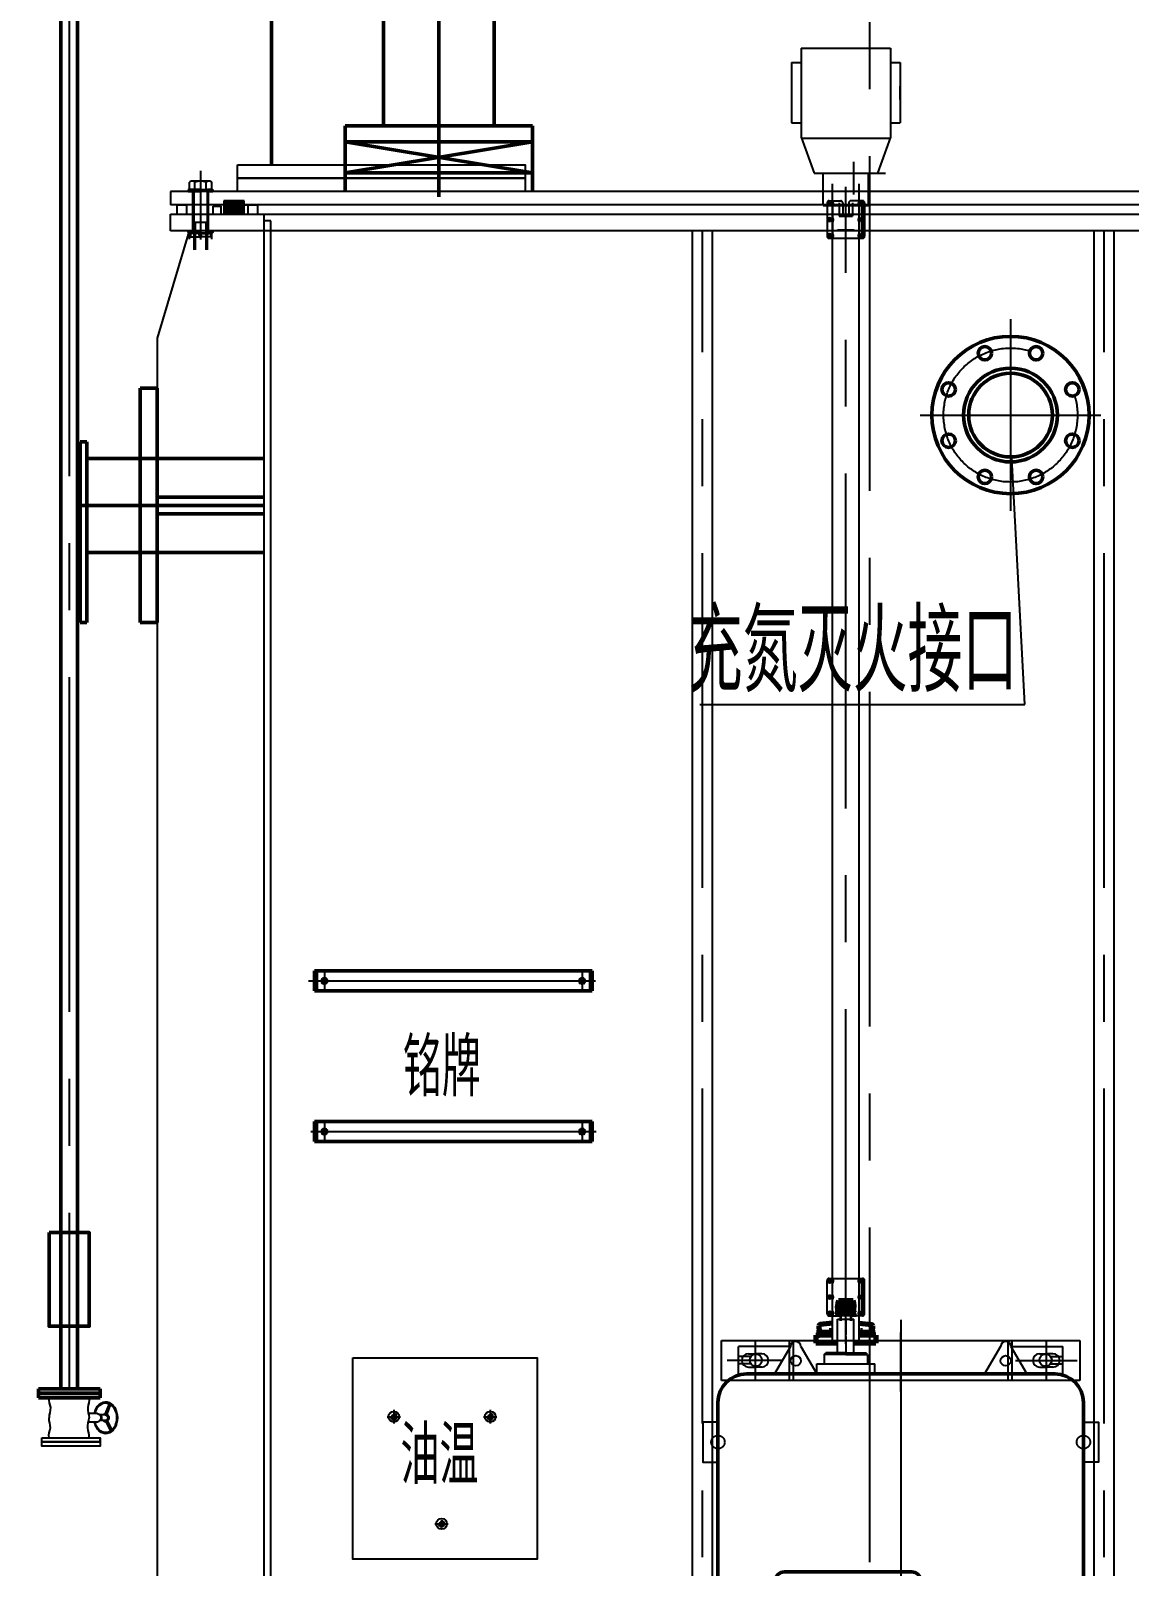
# Model space of a CAD drawing. Header units: millimetres. Extents: x -1000 to 22760, y -400 to 16400.
# Drawn here: x 12323 to 13964, y 10258 to 12551 of the extents above; entities that cross this region are included whole.
import ezdxf

# ---------------------------------------------------------------- set-up
doc = ezdxf.new("R2010")
doc.units = ezdxf.units.MM
doc.header["$LTSCALE"] = 400
for name, pattern in [('ACISOTGB', [9, 4, -1, 1, -1, 1, -1]), ('CENTER', [2, 1.25, -0.25, 0.25, -0.25]), ('CENTER2', [28.575, 19.05, -3.175, 3.175, -3.175]), ('DASHED', [0.75, 0.5, -0.25]), ('EB_DASHDOT', [39, 30, -3, 3, -3])]:
    doc.linetypes.add(name, pattern=pattern)
for name, color, linetype, lineweight in [('0粗实线层', 7, 'Continuous', 50), ('1虚线层', 5, 'DASHED', 25), ('2中心线层', 1, 'CENTER', 25), ('4细实线层', 2, 'Continuous', 25), ('5文字层', 6, 'Continuous', 25), ('6标注层', 3, 'Continuous', 25), ('CAXA0', 7, 'Continuous', 70), ('CAXA1', 1, 'EB_DASHDOT', 25), ('CAXA5', 4, 'Continuous', 25), ('细实线', 3, 'Continuous', 20)]:
    doc.layers.add(name, color=color, linetype=linetype, lineweight=lineweight)
for name, color, linetype in [('1轮廓实线层', 7, 'Continuous'), ('2细线层', 4, 'Continuous'), ('3中心线层', 1, 'CENTER'), ('4虚线层', 6, 'DASHED'), ('5剖面线层', 2, 'Continuous'), ('MAIN', 3, 'Continuous'), ('中心线', 1, 'CENTER2')]:
    doc.layers.add(name, color=color, linetype=linetype)
doc.styles.add('PC_TEXTSTYLE', font='txt.shx', dxfattribs={"width": 0.67, "bigfont": 'hztxt.shx'})
doc.styles.add('TH_GBDIM', font='txt.shx', dxfattribs={"width": 0.67, "bigfont": 'hztxt.shx'})
doc.dimstyles.new('TH_GBDIM', dxfattribs={"dimscale": 40, "dimtxt": 3.5, "dimasz": 2.5, "dimexe": 2, "dimexo": 0, "dimgap": 1.5, "dimtad": 0, "dimtoh": 1, "dimdec": 1, "dimdsep": 46, "dimtxsty": 'TH_GBDIM', "dimcen": 2.5, "dimclrd": 3, "dimclre": 3, "dimclrt": 6, "dimadec": 0, "dimazin": 2, "dimtfac": 0.714286, "dimtdec": 1, "dimtmove": 0, "dimatfit": 3, "dimfxl": 0, "dimtzin": 0, "dimlwd": -1, "dimlwe": -1, "dimarcsym": 0})
pattern_1 = [(45, (12226.5207, 12323.008), (-2.245064, 2.245064), [])]
pattern_2 = [(315, (12226.5207, 12240.092), (-2.245064, -2.245064), [])]

# ---------------------------------------------------------------- blocks, each defined once
blk = doc.blocks.new('A$C44B90BF6')
for p, q in [((-267.5, 744), (-267.5, 804)), ((-267.5, 804), (267.5, 804)), ((267.5, 804), (267.5, 744)), ((-227.5, 784), (-217.5, 784)), ((-207.5, 784), (-217.5, 784)), ((207.5, 784), (217.5, 784)), ((227.5, 784), (217.5, 784)), ((-227.5, 764), (-217.5, 764)), ((-207.5, 764), (-217.5, 764)), ((207.5, 764), (217.5, 764)), ((227.5, 764), (217.5, 764)), ((267.5, 744), (-267.5, 744)), ((-267.5, 0), (-267.5, 60)), ((-267.5, 60), (267.5, 60)), ((267.5, 60), (267.5, 0)), ((-227.5, 40), (-217.5, 40)), ((-207.5, 40), (-217.5, 40)), ((207.5, 40), (217.5, 40)), ((227.5, 40), (217.5, 40)), ((267.5, 0), (-267.5, 0)), ((-227.5, 20), (-217.5, 20)), ((-207.5, 20), (-217.5, 20)), ((207.5, 20), (217.5, 20)), ((227.5, 20), (217.5, 20))]:
    blk.add_line(p, q)
for centre, start, end in [((-227.5, 774), 90, 270), ((-207.5, 774), 270, 90), ((207.5, 774), 90, 270), ((227.5, 774), 270, 90), ((-227.5, 30), 90, 270), ((-207.5, 30), 270, 90), ((207.5, 30), 90, 270), ((227.5, 30), 270, 90)]:
    blk.add_arc(centre, 10, start, end)
at = {"layer": '1虚线层'}
for p, q in [((-166, 744), (-166, 804)), ((-160, 744), (-160, 804)), ((160, 804), (160, 744)), ((166, 804), (166, 744)), ((-166, 0), (-166, 60)), ((-160, 0), (-160, 60)), ((160, 60), (160, 0)), ((166, 60), (166, 0))]:
    blk.add_line(p, q, dxfattribs=at)
at = {"layer": '2中心线层'}
for p, q in [((-217.5, 804), (-217.5, 744.8)), ((0, 727.7), (0, 815.8)), ((217.5, 804), (217.5, 744)), ((-175.5, 774), (-259.5, 774)), ((171.5, 774), (263.5, 774)), ((0, -16.3), (0, 71.8)), ((-217.5, 60), (-217.5, 0.8)), ((217.5, 60), (217.5, 0)), ((-175.5, 30), (-259.5, 30)), ((171.5, 30), (263.5, 30))]:
    blk.add_line(p, q, dxfattribs=at)
blk = doc.blocks.new('A$C6B2B07EF')
at = {"color": 0}
for p, q in [((8.9, 255), (8.9, 225)), ((423.9, 255), (8.9, 255)), ((423.9, 225), (423.9, 255)), ((8.9, 225), (423.9, 225)), ((8.9, 30), (8.9, 0)), ((423.9, 30), (8.9, 30)), ((423.9, 0), (423.9, 30)), ((8.9, 0), (423.9, 0))]:
    blk.add_line(p, q, dxfattribs=at)
for centre in [(23.9, 240), (408.9, 240), (23.9, 15), (408.9, 15)]:
    blk.add_circle(centre, 3.5, dxfattribs=at)
at = {"layer": '1虚线层'}
for p, q in [((12.9, 255), (12.9, 225)), ((419.9, 255), (419.9, 225)), ((12.9, 30), (12.9, 0)), ((419.9, 30), (419.9, 0))]:
    blk.add_line(p, q, dxfattribs=at)
at = {"layer": '3中心线层'}
for p, q in [((23.9, 255), (23.9, 225)), ((408.9, 255), (408.9, 225)), ((0, 240), (428.8, 240)), ((23.9, 30), (23.9, 0)), ((408.9, 30), (408.9, 0)), ((3.8, 15), (430, 15))]:
    blk.add_line(p, q, dxfattribs=at)
at = {"layer": '4虚线层', "style": 'PC_TEXTSTYLE', "width": 0.667}
blk.add_text('铭牌', height=87, rotation=0, dxfattribs=at).set_placement((141.3, 67.6))
blk = doc.blocks.new('A$C1AA86A83')
at = {"layer": '0粗实线层'}
blk.add_blockref('A$C6B2B07EF', (0, 0), dxfattribs=at)
blk = doc.blocks.new('A$C2EA9775C')
for p, q in [((-185, 70), (-185, 175)), ((-185, 175), (-160, 175)), ((-160, 70), (-160, 175)), ((-275, -70), (-275, 95)), ((-265, 95), (-275, 95)), ((-265, -70), (-265, 95)), ((-265, -175), (-265, 95)), ((0, 70), (-265, 70)), ((-160, 12.5), (0, 12.5)), ((-160, -12.5), (0, -12.5)), ((-275, -70), (-275, -175)), ((0, -70), (-265, -70)), ((-185, -175), (-185, -70)), ((-160, -70), (-160, -175)), ((-275, -175), (-265, -175)), ((-160, -175), (-185, -175))]:
    blk.add_line(p, q)
at = {"color": 6, "linetype": 'ACISOTGB'}
for p, q in [((-185, -70), (-185, 70)), ((-160, -70), (-160, 70))]:
    blk.add_line(p, q, dxfattribs=at)
at = {"color": 1, "linetype": 'CENTER'}
blk.add_line((0, 0), (-275, 0), dxfattribs=at)
at = {"color": 1}
blk.add_line((-160, 0), (0, 0), dxfattribs=at)
blk = doc.blocks.new('A$C03943FD4')
at = {"layer": '0粗实线层'}
for centre, radius in [((330, -134), 117.5), ((291.7, -41.6), 10), ((368.3, -41.6), 10), ((330, -134), 70), ((237.6, -95.7), 10), ((330, -134), 62.5), ((422.4, -95.7), 10), ((237.6, -172.3), 10), ((422.4, -172.3), 10), ((291.7, -226.4), 10), ((368.3, -226.4), 10)]:
    blk.add_circle(centre, radius, dxfattribs=at)
at = {"layer": '2中心线层'}
for p, q in [((330, 9.1), (330, -277.1)), ((195.2, -134), (464.8, -134))]:
    blk.add_line(p, q, dxfattribs=at)
blk.add_circle((330, -134), 100, dxfattribs=at)
blk = doc.blocks.new('A$C0A6D7FC6')
for p, q in [((-230.1, 0), (230.1, 0)), ((-273, -661.1), (-273, -42.9)), ((273, -661.1), (273, -42.9)), ((-24.4, -356.3), (-24.4, -380.6)), ((-24, -356.3), (-24, -381.8)), ((-23.5, -356.3), (-23.5, -380.6)), ((-24, -381.8), (-24.4, -380.6)), ((-24, -381.8), (-23.5, -380.6)), ((-117.1, -495.7), (-117.1, -454.5)), ((-116.4, -496.1), (-116.4, -454.5)), ((-115.7, -495.7), (-115.7, -454.5)), ((-171.8, -495.7), (-61, -495.7)), ((-171.8, -496.1), (-61, -496.1)), ((-26.3, -508.7), (15.6, -508.7)), ((-26.3, -508.7), (-26.3, -542.5)), ((15.6, -508.7), (15.6, -542.5)), ((15.6, -542.5), (-26.3, -542.5)), ((-230.1, -704), (230.1, -704))]:
    blk.add_line(p, q)
blk.add_lwpolyline([(-187.3, -309.4, -0.414214), (-173.8, -295.9), (16.4, -295.9, -0.414214), (30, -309.4), (30, -551, -0.414214), (16.4, -564.6), (-173.8, -564.6, -0.414214), (-187.3, -551)], format="xyb", close=True)
for radius in [36.2, 2.38]:
    blk.add_circle((-24, -354), radius)
for centre, start, end in [((-230.1, -42.9), 90, 180), ((230.1, -42.9), 0, 90), ((-230.1, -661.1), 180, 270), ((230.1, -661.1), 270, 0)]:
    blk.add_arc(centre, 42.9, start, end)
at = {"layer": '1虚线层'}
for centre in [(-273, -102), (273, -102), (-273, -602), (273, -602)]:
    blk.add_circle(centre, 10, dxfattribs=at)
at = {"layer": '2细线层'}
for p, q in [((-94.2, 31.3), (-94.2, 81.4)), ((-94.2, 81.4), (-69.8, 81.4)), ((-69.8, 31.3), (-69.8, 81.4)), ((-242.3, -1.8), (-242.3, 40.7)), ((-164.7, 40.7), (-242.3, 40.7)), ((-223.8, 25.6), (-242.3, 25.6)), ((-164.7, 40.7), (-188.6, 0)), ((-149.3, 40.7), (-125.3, 0)), ((-114.5, 29), (-112.1, 31.3)), ((-114.5, 29), (-114.5, 15.1)), ((-82, 29), (-114.5, 29)), ((-82, 31.3), (-112.1, 31.3)), ((-82, 31.3), (-51.9, 31.3)), ((-82, 29), (-49.5, 29)), ((-49.5, 29), (-51.9, 31.3)), ((-49.5, 29), (-49.5, 15.1)), ((149.3, 40.7), (125.3, 0)), ((164.7, 40.7), (242.3, 40.7)), ((164.7, 40.7), (188.6, 0)), ((223.8, 25.6), (242.3, 25.6)), ((242.3, -1.8), (242.3, 40.7)), ((-223.8, 15), (-242.3, 15)), ((-125.3, 0), (-125.3, 15.1)), ((-125.3, 15.1), (-38.7, 15.1)), ((-38.7, 0), (-38.7, 15.1)), ((223.8, 15), (242.3, 15)), ((-29.1, -324.8), (-30, -319.7)), ((-24, -324.4), (-24, -319.1)), ((-18.8, -324.8), (-17.9, -319.7)), ((-51.7, -343.8), (-56.7, -342)), ((-49.6, -339.2), (-54.1, -336.5)), ((-46.6, -334.9), (-50.6, -331.6)), ((-43, -331.3), (-46.3, -327.3)), ((-38.7, -328.3), (-41.4, -323.8)), ((-34.1, -326.2), (-35.9, -321.2)), ((-13.8, -326.2), (-12, -321.2)), ((-9.2, -328.3), (-6.5, -323.8)), ((-5, -331.3), (-1.6, -327.3)), ((-1.3, -334.9), (2.7, -331.6)), ((1.6, -339.2), (6.2, -336.5)), ((3.8, -343.8), (8.8, -342)), ((-53.5, -354), (-58.8, -354)), ((-53.1, -348.8), (-58.2, -347.9)), ((-53.1, -359.1), (-58.2, -360)), ((-51.7, -364.1), (-56.7, -365.9)), ((3.8, -364.1), (8.8, -365.9)), ((5.2, -348.8), (10.3, -347.9)), ((5.2, -359.1), (10.3, -360)), ((5.6, -354), (10.9, -354)), ((-49.6, -368.7), (-54.1, -371.4)), ((-46.6, -373), (-50.6, -376.3)), ((-43, -376.6), (-46.3, -380.6)), ((-38.7, -379.6), (-41.4, -384.1)), ((-34.1, -381.7), (-35.9, -386.7)), ((-29.1, -383.1), (-30, -388.2)), ((-24, -383.5), (-24, -388.8)), ((-18.8, -383.1), (-17.9, -388.2)), ((-13.8, -381.7), (-12, -386.7)), ((-9.2, -379.6), (-6.5, -384.1)), ((-5, -376.6), (-1.6, -380.6)), ((-1.3, -373), (2.7, -376.3)), ((1.6, -368.7), (6.2, -371.4)), ((-147.3, -459.3), (-152.5, -453)), ((-140.4, -454.5), (-144.5, -447.4)), ((-132.8, -450.9), (-135.6, -443.2)), ((-124.7, -448.8), (-126.2, -440.7)), ((-116.4, -448), (-116.4, -439.8)), ((-108.1, -448.8), (-106.6, -440.7)), ((-100, -450.9), (-97.2, -443.2)), ((-92.4, -454.5), (-88.3, -447.4)), ((-85.5, -459.3), (-80.3, -453)), ((-161.5, -479.6), (-169.2, -476.8)), ((-158, -472), (-165.1, -468)), ((-153.2, -465.2), (-159.5, -459.9)), ((-79.6, -465.2), (-73.3, -459.9)), ((-74.8, -472), (-67.7, -468)), ((-71.2, -479.6), (-63.6, -476.8)), ((-163.7, -487.7), (-171.8, -486.3)), ((-69.1, -487.7), (-61, -486.3)), ((-242.3, -702.2), (-242.3, -744)), ((-196.5, -744), (-174.6, -704)), ((196.5, -744), (174.6, -704)), ((242.3, -702.2), (242.3, -744)), ((-223.8, -718.4), (-242.3, -718.4)), ((-223.8, -729), (-242.3, -729)), ((223.8, -718.4), (242.3, -718.4)), ((223.8, -729), (242.3, -729)), ((-242.3, -744), (-196.5, -744)), ((242.3, -744), (196.5, -744))]:
    blk.add_line(p, q, dxfattribs=at)
for points in [[(-273, -72.1), (-273, -72.1), (-295.4, -72.1), (-295.4, -72.1), (-295.4, -131.9), (-295.4, -131.9), (-273, -131.9), (-273, -131.9)], [(273, -72.1), (273, -72.1), (295.4, -72.1), (295.4, -72.1), (295.4, -131.9), (295.4, -131.9), (273, -131.9), (273, -131.9)], [(-273, -631.9), (-273, -631.9), (-295.4, -631.9), (-295.4, -631.9), (-295.4, -572.1), (-295.4, -572.1), (-273, -572.1), (-273, -572.1)], [(273, -631.9), (273, -631.9), (295.4, -631.9), (295.4, -631.9), (295.4, -572.1), (295.4, -572.1), (273, -572.1), (273, -572.1)]]:
    blk.add_lwpolyline(points, close=True, dxfattribs=at)
for centre, radius in [((-216.4, 20.3), 9.16), ((-156.8, 19.5), 7.6), ((156.8, 19.5), 7.6), ((216.4, 20.3), 9.16), ((-216.4, -723.7), 9.16), ((216.4, -723.7), 9.16)]:
    blk.add_circle(centre, radius, dxfattribs=at)
for centre in [(-157, 40.7), (157, 40.7)]:
    blk.add_arc(centre, 7.68, 0, 180, dxfattribs=at)
at = {"layer": '3中心线层'}
blk.add_line((0, 80.8), (0, -790.4), dxfattribs=at)
blk = doc.blocks.new('CAXBLOCK77')
at = {"layer": 'CAXA0', "color": 0, "linetype": 'Continuous', "lineweight": 25}
blk.add_line((-702.4, 1020.1), (-702.1, 1020.4), dxfattribs=at)
blk = doc.blocks.new('CAXBLOCK78')
at = {"layer": 'CAXA0', "color": 0, "linetype": 'Continuous', "lineweight": 25}
blk.add_line((-700.9, 1020.5), (-701.9, 1021.5), dxfattribs=at)
blk = doc.blocks.new('CAXBLOCK79')
at = {"layer": 'CAXA0', "color": 0, "linetype": 'Continuous', "lineweight": 25}
blk.add_line((-702.1, 1020.4), (-700.9, 1021.6), dxfattribs=at)
blk = doc.blocks.new('CAXBLOCK80')
at = {"layer": 'CAXA0', "color": 0, "linetype": 'Continuous', "lineweight": 25}
blk.add_line((-700.8, 1020.4), (-700.9, 1020.5), dxfattribs=at)
blk = doc.blocks.new('CAXBLOCK81')
at = {"layer": 'CAXA0', "color": 0, "linetype": 'Continuous', "lineweight": 25}
blk.add_line((-700.9, 1021.6), (-700.7, 1021.9), dxfattribs=at)
blk = doc.blocks.new('CAXBLOCK82')
at = {"layer": 'CAXA0', "color": 0, "linetype": 'Continuous', "lineweight": 25}
blk.add_line((-700.8, 1018.9), (-699.4, 1020.2), dxfattribs=at)
blk = doc.blocks.new('CAXBLOCK83')
at = {"layer": 'CAXA0', "color": 0, "linetype": 'Continuous', "lineweight": 25}
blk.add_line((-699.8, 1019.4), (-700.8, 1020.4), dxfattribs=at)
blk = doc.blocks.new('CAXBLOCK84')
at = {"layer": 'CAXA0', "color": 0, "linetype": 'Continuous', "lineweight": 25}
blk.add_line((-678.2, 1018.9), (-677.9, 1019.1), dxfattribs=at)
blk = doc.blocks.new('CAXBLOCK85')
at = {"layer": 'CAXA0', "color": 0, "linetype": 'Continuous', "lineweight": 25}
blk.add_line((-677.9, 1020.2), (-678.1, 1020.4), dxfattribs=at)
blk = doc.blocks.new('CAXBLOCK86')
at = {"layer": 'CAXA0', "color": 0, "linetype": 'Continuous', "lineweight": 25}
blk.add_line((-679.4, 1020.5), (-678, 1021.9), dxfattribs=at)
blk = doc.blocks.new('CAXBLOCK87')
at = {"layer": 'CAXA0', "color": 0, "linetype": 'Continuous', "lineweight": 25}
blk.add_line((-678.1, 1020.4), (-679.1, 1021.3), dxfattribs=at)
blk = doc.blocks.new('CAXBLOCK88')
at = {"layer": 'CAXA0', "color": 0, "linetype": 'Continuous', "lineweight": 25}
blk.add_line((-676.7, 1020.4), (-676.4, 1020.6), dxfattribs=at)
blk = doc.blocks.new('CAXBLOCK89')
at = {"layer": 'CAXA0', "color": 0, "linetype": 'Continuous', "lineweight": 25}
blk.add_line((-677, 1019.2), (-677.9, 1020.2), dxfattribs=at)
blk = doc.blocks.new('CAXBLOCK90')
at = {"layer": 'CAXA0', "color": 0, "linetype": 'Continuous', "lineweight": 25}
blk.add_line((-677.9, 1019.1), (-676.7, 1020.4), dxfattribs=at)
blk = doc.blocks.new('CAXBLOCK76', base_point=(-689.4, 1020.4))
at = {"layer": 'CAXA0', "linetype": 'Continuous', "lineweight": 70}
for p, q in [((-700.9, 1021.9), (-677.9, 1021.9)), ((-700.9, 1018.9), (-677.9, 1018.9))]:
    blk.add_line(p, q, dxfattribs=at)
for centre in [(-700.9, 1020.4), (-677.9, 1020.4)]:
    blk.add_circle(centre, 1.5, dxfattribs=at)
at = {"layer": 'CAXA1', "linetype": 'EB_DASHDOT', "lineweight": 25}
for p, q in [((-704.4, 1020.4), (-674.4, 1020.4)), ((-700.9, 1016.9), (-700.9, 1023.9)), ((-689.4, 1016.9), (-689.4, 1023.9)), ((-677.9, 1016.9), (-677.9, 1023.9))]:
    blk.add_line(p, q, dxfattribs=at)
at = {"layer": 'CAXA5', "linetype": 'Continuous', "lineweight": 25}
for name in ['CAXBLOCK77', 'CAXBLOCK79', 'CAXBLOCK78', 'CAXBLOCK81', 'CAXBLOCK80', 'CAXBLOCK83', 'CAXBLOCK82', 'CAXBLOCK86', 'CAXBLOCK87', 'CAXBLOCK84', 'CAXBLOCK85', 'CAXBLOCK90', 'CAXBLOCK89', 'CAXBLOCK88']:
    blk.add_blockref(name, (0, 0), dxfattribs=at)
blk = doc.blocks.new('SRQ')
at = {"layer": '0粗实线层', "color": 7}
blk.add_line((-26390.8, 11171.5), (-26390.8, 10927), dxfattribs=at)
at = {"layer": '0粗实线层'}
for p, q in [((-26225.8, 10927), (-26225.8, 11171.5)), ((-26448.3, 10927), (-26168.3, 10927)), ((-26448.3, 10903), (-26448.3, 10927)), ((-26168.3, 10903), (-26168.3, 10927)), ((-26168.3, 10903), (-26448.3, 10857)), ((-26448.3, 10903), (-26168.3, 10857)), ((-26448.3, 10857), (-26168.3, 10857)), ((-26448.3, 10829), (-26448.3, 10857)), ((-26168.3, 10829), (-26168.3, 10857))]:
    blk.add_line(p, q, dxfattribs=at)
at = {"layer": '0粗实线层', "color": 1}
blk.add_line((-26308.3, 11158.9), (-26308.3, 10821.1), dxfattribs=at)
at = {"layer": '0粗实线层'}
blk.add_lwpolyline([(-26168.3, 10857), (-26448.3, 10857), (-26448.3, 10903), (-26168.3, 10903)], close=True, dxfattribs=at)
at = {"layer": '细实线', "color": 0}
for p, q in [((-26168.3, 10903), (-26448.3, 10903)), ((-26168.3, 10829), (-26448.3, 10829))]:
    blk.add_line(p, q, dxfattribs=at)
blk = doc.blocks.new('*D161')
at = {"color": 3}
for p, q in [((10636.7, 13170.5), (9691.4, 13170.5)), ((9771.4, 13070.5), (9771.4, 11240)), ((9771.4, 8941), (9771.4, 10771.6)), ((12561.7, 8841), (9691.4, 8841))]:
    blk.add_line(p, q, dxfattribs=at)
for points in [[(9754.7, 13070.5), (9788, 13070.5), (9771.4, 13170.5)], [(9754.7, 8941), (9788, 8941), (9771.4, 8841)]]:
    blk.add_solid(points, dxfattribs=at)
at = {"layer": 'Defpoints', "color": 0}
for p in [(10636.7, 13170.5), (9771.4, 8841), (12561.7, 8841)]:
    blk.add_point(p, dxfattribs=at)
at = {"color": 6, "insert": (9771.4, 11005.8), "char_height": 140, "attachment_point": 5, "rotation": 90, "style": 'TH_GBDIM'}
blk.add_mtext('约4330{}{}', dxfattribs=at)

msp = doc.modelspace()

# ---------------------------------------------------------------- hatches: boundary and pattern name
h = msp.add_hatch()
h.set_pattern_fill('普通^H<T^N^Q', color=2, style=0)
h.set_pattern_definition([(135, (69341.1837, 75902.1154), (0.883883476, 0.883883476), [])])
h.paths.add_polyline_path([(12611.703, 12291.05), (12611.703, 12297.05), (12641.703, 12297.05), (12641.703, 12291.05)])
h.paths.add_polyline_path([(12641.703, 12291.05), (12641.703, 12277.05), (12611.703, 12277.05), (12611.703, 12291.05)])
at = {"layer": '5剖面线层'}
h = msp.add_hatch(dxfattribs=at)
h.set_pattern_fill('ANSI31', color=256, style=0)
h.set_pattern_definition(pattern_1)
h.paths.add_polyline_path([(12566.204, 12314.05), (12558.954, 12314.05), (12558.204, 12313.3), (12558.204, 12311.05), (12566.204, 12311.05)])
h = msp.add_hatch(dxfattribs=at)
h.set_pattern_fill('ANSI31', color=256, style=0)
h.set_pattern_definition(pattern_1)
h.paths.add_polyline_path([(12595.204, 12313.3), (12594.454, 12314.05), (12587.204, 12314.05), (12587.204, 12311.05), (12595.204, 12311.05)])
h = msp.add_hatch(dxfattribs=at)
h.set_pattern_fill('ANSI31', color=256, style=0)
h.set_pattern_definition(pattern_2)
h.paths.add_polyline_path([(12566.204, 12249.05), (12558.954, 12249.05), (12558.204, 12249.8), (12558.204, 12252.05), (12566.204, 12252.05)])
h = msp.add_hatch(dxfattribs=at)
h.set_pattern_fill('ANSI31', color=256, style=0)
h.set_pattern_definition(pattern_2)
h.paths.add_polyline_path([(12595.204, 12249.8), (12594.454, 12249.05), (12587.204, 12249.05), (12587.204, 12252.05), (12595.204, 12252.05)])

# ---------------------------------------------------------------- linework, layer by layer
for p, q in [((13474.193, 12525.05), (13607.193, 12525.05)), ((13474.193, 12525.05), (13474.193, 12503.55)), ((13607.193, 12525.05), (13607.193, 12503.55)), ((13459.693, 12503.55), (13459.693, 12413.55)), ((13459.693, 12503.55), (13474.193, 12503.55)), ((13474.193, 12503.55), (13474.193, 12392.05)), ((13607.193, 12503.55), (13607.193, 12392.05)), ((13607.193, 12503.55), (13621.693, 12503.55)), ((13621.693, 12503.55), (13621.693, 12413.55)), ((13621.693, 12448.55), (13621.693, 12468.55)), ((13459.693, 12413.55), (13474.193, 12413.55)), ((13607.193, 12413.55), (13621.693, 12413.55)), ((13474.193, 12392.05), (13493.193, 12338.55)), ((13474.193, 12390.55), (13607.193, 12390.55)), ((13607.193, 12392.05), (13588.193, 12338.55)), ((13506.693, 12290.05), (13506.693, 12338.55)), ((13520.693, 10589.645), (13520.693, 12322.55)), ((13560.693, 10589.645), (13560.693, 12322.55)), ((13574.693, 12290.05), (13574.693, 12338.55)), ((14621.685, 12311.05), (12531.704, 12311.05)), ((12531.704, 12311.05), (12531.704, 12291.05)), ((12558.954, 12314.05), (12558.204, 12313.3)), ((12558.204, 12313.3), (12558.204, 12311.05)), ((12558.204, 12311.05), (12566.204, 12311.05)), ((12566.204, 12314.05), (12558.954, 12314.05)), ((12566.204, 12311.05), (12566.204, 12314.05)), ((12587.204, 12314.05), (12587.204, 12311.05)), ((12594.454, 12314.05), (12587.204, 12314.05)), ((12587.204, 12311.05), (12595.204, 12311.05)), ((12595.204, 12313.3), (12594.454, 12314.05)), ((12595.204, 12311.05), (12595.204, 12313.3)), ((12531.703, 12277.05), (14621.686, 12277.05)), ((12531.703, 12252.05), (12531.703, 12277.05)), ((12531.703, 12252.05), (12531.703, 12277.05)), ((14621.685, 12291.05), (12531.704, 12291.05)), ((12531.704, 12252.05), (12531.704, 12277.05)), ((12531.704, 12252.05), (12531.704, 12277.05)), ((12541.703, 12277.05), (12541.703, 12291.05)), ((12541.703, 12291.05), (12555.703, 12291.05)), ((12541.703, 12277.05), (12541.703, 12291.05)), ((12555.703, 12291.05), (12541.703, 12291.05)), ((12541.704, 12277.05), (12541.704, 12291.05)), ((12555.704, 12291.05), (12541.704, 12291.05)), ((12541.704, 12277.05), (12541.704, 12291.05)), ((12555.703, 12291.05), (12555.703, 12277.05)), ((12555.703, 12291.05), (12555.703, 12277.05)), ((12555.704, 12291.05), (12555.704, 12277.05)), ((12555.704, 12291.05), (12555.704, 12277.05)), ((12595.703, 12277.05), (12595.703, 12289.05)), ((12595.703, 12289.05), (12607.703, 12289.05)), ((12607.703, 12277.05), (12607.703, 12289.05)), ((12639.704, 12291.05), (12651.704, 12291.05)), ((12639.704, 12291.05), (12651.704, 12291.05)), ((12647.703, 12277.05), (12647.703, 12291.05)), ((12647.703, 12291.05), (12661.703, 12291.05)), ((12647.703, 12277.05), (12647.703, 12291.05)), ((12647.703, 12291.05), (12661.703, 12291.05)), ((12647.704, 12277.05), (12647.704, 12291.05)), ((12661.704, 12291.05), (12647.704, 12291.05)), ((12647.704, 12277.05), (12647.704, 12291.05)), ((12661.703, 12291.05), (12661.703, 12277.05)), ((12661.703, 12291.05), (12661.703, 12277.05)), ((12661.704, 12291.05), (12661.704, 12277.05)), ((12661.704, 12291.05), (12661.704, 12277.05)), ((12671.693, 12252.05), (12671.693, 12277.05)), ((13506.693, 12290.05), (13574.693, 12290.05)), ((13530.693, 12274.05), (13550.693, 12274.05)), ((12559.693, 12252.05), (12511.693, 12092.002)), ((14621.686, 12252.05), (12531.703, 12252.05)), ((12558.204, 12252.05), (12566.204, 12252.05)), ((12558.204, 12249.8), (12558.204, 12252.05)), ((12558.954, 12249.05), (12558.204, 12249.8)), ((12566.204, 12249.05), (12558.954, 12249.05)), ((12560.229, 12239.8), (12560.229, 12248.3)), ((12564.348, 12249.05), (12589.06, 12249.05)), ((12566.204, 12252.05), (12566.204, 12249.05)), ((12568.466, 12248.3), (12568.466, 12239.8)), ((12584.941, 12248.3), (12584.941, 12239.8)), ((12587.204, 12252.05), (12595.204, 12252.05)), ((12587.204, 12249.05), (12587.204, 12252.05)), ((12594.454, 12249.05), (12587.204, 12249.05)), ((12591.804, 12248.05), (12591.804, 12245.55)), ((12593.179, 12248.3), (12593.179, 12239.8)), ((12595.204, 12249.8), (12594.454, 12249.05)), ((12595.204, 12252.05), (12595.204, 12249.8)), ((12671.703, 8871.05), (12671.692, 12267.05)), ((12681.703, 12267.05), (12671.693, 12267.05)), ((13311.694, 8871.047), (13311.694, 12252.05)), ((13341.694, 8871.047), (13341.694, 12252.05)), ((13528.193, 12253.55), (13553.193, 12253.55)), ((13911.694, 8871.047), (13911.694, 12252.05)), ((13941.694, 8871.047), (13941.694, 12252.05)), ((12511.692, 12091.998), (12511.703, 9021.05))]:
    msp.add_line(p, q)
at = {"color": 1}
for p, q in [((12576.703, 12341.728), (12576.703, 12248.566)), ((12576.704, 12341.728), (12576.704, 12248.566)), ((12576.704, 12295.147), (12576.704, 12248.566)), ((12576.703, 12288.708), (12576.703, 12242.127))]:
    msp.add_line(p, q, dxfattribs=at)
at = {"color": 0}
for p, q in [((13493.193, 12338.55), (13588.193, 12338.55)), ((13505.193, 12338.55), (13600.193, 12338.55))]:
    msp.add_line(p, q, dxfattribs=at)
at = {"color": 1, "linetype": 'CENTER'}
msp.add_line((13540.693, 10589.645), (13540.693, 12318.134), dxfattribs=at)
at = {"color": 5}
for p, q in [((12564.704, 12311.05), (12564.704, 12252.05)), ((12588.704, 12252.05), (12588.704, 12311.05)), ((12564.703, 12277.05), (12564.703, 12252.05)), ((12564.703, 12277.05), (12564.703, 12252.05)), ((12564.704, 12277.05), (12564.704, 12252.05)), ((12588.703, 12252.05), (12588.703, 12277.05)), ((12588.703, 12252.05), (12588.703, 12277.05)), ((12588.704, 12252.05), (12588.704, 12277.05))]:
    msp.add_line(p, q, dxfattribs=at)
at = {"color": 2}
for p, q in [((12641.703, 12297.05), (12611.703, 12297.05)), ((12611.703, 12297.05), (12611.703, 12277.05)), ((12641.703, 12277.05), (12641.703, 12297.05)), ((12611.703, 12277.05), (12641.703, 12277.05))]:
    msp.add_line(p, q, dxfattribs=at)
at = {"color": 6}
msp.add_line((12681.703, 8871.05), (12681.692, 12267.05), dxfattribs=at)
at = {"color": 3}
for p, q in [((13808.092, 11544.874), (13788.821, 11912.543)), ((13322.523, 11544.874), (13808.092, 11544.874))]:
    msp.add_line(p, q, dxfattribs=at)
for points in [[(12631.694, 12351.05), (13061.694, 12351.05), (13061.694, 12331.05), (12631.694, 12331.05)], [(12631.694, 12331.05), (13061.694, 12331.05), (13061.694, 12311.05), (12631.694, 12311.05)], [(12339.363, 10449.669), (12426.559, 10449.669), (12426.559, 10443.252), (12339.363, 10443.252)], [(12339.363, 10443.252), (12426.559, 10443.252), (12426.559, 10436.836), (12339.363, 10436.836)]]:
    msp.add_lwpolyline(points, close=True)
for centre, radius in [((12865.501, 10481.05), 8), ((12865.501, 10481.05), 8), ((12865.501, 10481.05), 3), ((12865.501, 10481.05), 3), ((13009.501, 10481.05), 8), ((13009.501, 10481.05), 8), ((13009.501, 10481.05), 3), ((13009.501, 10481.05), 3), ((12936.797, 10321.05), 8), ((12936.797, 10321.05), 8), ((12936.797, 10321.05), 3), ((12936.797, 10321.05), 3)]:
    msp.add_circle(centre, radius)
for centre, radius, start, end in [((12564.348, 12237.366), 11.684, 69.359704, 110.640296), ((12576.704, 12203.437), 45.613, 79.595464, 100.404536), ((12589.06, 12237.366), 11.684, 69.359704, 110.640296)]:
    msp.add_arc(centre, radius, start, end)
at = {"layer": '0粗实线层'}
for p, q in [((12368.059, 13185.584), (12368.059, 10522.544)), ((12393.059, 13185.584), (12393.059, 10522.544)), ((12682.694, 12708.55), (12682.694, 12351.05)), ((12426.559, 10522.544), (12334.559, 10522.544)), ((12334.559, 10522.544), (12334.559, 10516.127)), ((12426.559, 10516.127), (12334.559, 10516.127)), ((12334.559, 10516.127), (12334.559, 10515.544)), ((12334.559, 10515.544), (12426.559, 10515.544)), ((12334.559, 10515.544), (12334.559, 10509.127)), ((12334.559, 10509.127), (12426.559, 10509.127)), ((12426.559, 10516.127), (12426.559, 10522.544)), ((12426.559, 10509.127), (12426.559, 10515.544))]:
    msp.add_line(p, q, dxfattribs=at)
msp.add_lwpolyline([(12350.513, 10756.127), (12410.411, 10756.127), (12410.411, 10616.127), (12350.513, 10616.127)], close=True, dxfattribs=at)
at = {"layer": '1轮廓实线层'}
for p, q in [((12559.939, 12314.05), (12559.939, 12324.675)), ((12576.704, 12326.55), (12564.13, 12326.55)), ((12568.321, 12314.05), (12568.321, 12324.675)), ((12589.278, 12326.55), (12576.704, 12326.55)), ((12585.086, 12314.05), (12585.086, 12324.675)), ((12593.469, 12314.05), (12593.469, 12324.675)), ((12558.954, 12314.05), (12558.204, 12313.3)), ((12558.204, 12313.3), (12558.204, 12311.05)), ((12558.204, 12311.05), (12576.704, 12311.05)), ((12576.704, 12314.05), (12558.954, 12314.05)), ((12559.939, 12314.05), (12593.469, 12314.05)), ((12566.204, 12314.05), (12566.204, 12311.05)), ((12566.704, 12314.05), (12566.704, 12224.05)), ((12576.704, 12314.05), (12594.454, 12314.05)), ((12595.204, 12311.05), (12576.704, 12311.05)), ((12586.704, 12314.05), (12586.704, 12224.05)), ((12587.204, 12314.05), (12587.204, 12311.05)), ((12594.454, 12314.05), (12595.204, 12313.3)), ((12595.204, 12313.3), (12595.204, 12311.05)), ((13512.693, 12294.05), (13512.693, 12244.05)), ((13515.693, 12297.05), (13533.193, 12297.05)), ((13536.193, 12294.05), (13536.193, 12274.05)), ((13545.193, 12294.05), (13545.193, 12274.05)), ((13565.693, 12297.05), (13548.193, 12297.05)), ((13568.693, 12294.05), (13568.693, 12244.05)), ((13520.693, 12289.05), (13520.693, 12273.05)), ((13536.193, 12274.05), (13545.193, 12274.05)), ((13560.693, 12289.05), (13560.693, 12273.05)), ((13567.693, 12293.05), (13567.693, 12245.05)), ((12558.204, 12252.05), (12576.704, 12252.05)), ((12558.204, 12249.8), (12558.204, 12252.05)), ((12558.954, 12249.05), (12558.204, 12249.8)), ((12576.704, 12249.05), (12558.954, 12249.05)), ((12561.604, 12248.05), (12561.604, 12243.05)), ((12576.704, 12248.05), (12561.604, 12248.05)), ((12566.204, 12249.05), (12566.204, 12252.05)), ((12566.704, 12265.05), (12586.704, 12265.05)), ((12575.455, 12243.05), (12574.116, 12248.05)), ((12595.204, 12252.05), (12576.704, 12252.05)), ((12576.704, 12249.05), (12594.454, 12249.05)), ((12576.704, 12248.05), (12578.044, 12243.05)), ((12576.704, 12248.05), (12591.804, 12248.05)), ((12587.204, 12249.05), (12587.204, 12252.05)), ((12591.804, 12248.05), (12591.804, 12243.05)), ((12594.454, 12249.05), (12595.204, 12249.8)), ((12595.204, 12249.8), (12595.204, 12252.05)), ((13520.693, 12265.05), (13520.693, 12249.05)), ((13560.693, 12265.05), (13560.693, 12249.05)), ((12561.604, 12243.05), (12575.455, 12243.05)), ((12591.804, 12243.05), (12575.455, 12243.05)), ((13515.693, 12241.05), (13540.693, 12241.05)), ((13523.693, 12241.05), (13565.693, 12241.05)), ((13512.693, 10634.645), (13512.693, 10684.645)), ((13515.693, 10687.645), (13540.693, 10687.645)), ((13520.693, 10663.645), (13520.693, 10679.645)), ((13523.693, 10687.645), (13565.693, 10687.645)), ((13560.693, 10663.645), (13560.693, 10679.645)), ((13567.693, 10635.645), (13567.693, 10683.645)), ((13568.693, 10634.645), (13568.693, 10684.645)), ((13520.693, 10639.645), (13520.693, 10655.645)), ((13536.193, 10654.645), (13545.193, 10654.645)), ((13536.193, 10634.645), (13536.193, 10654.645)), ((13545.193, 10634.645), (13545.193, 10654.645)), ((13560.693, 10639.645), (13560.693, 10655.645)), ((13515.693, 10631.645), (13533.193, 10631.645)), ((13565.693, 10631.645), (13548.193, 10631.645))]:
    msp.add_line(p, q, dxfattribs=at)
for centre in [(13516.693, 12293.05), (13564.693, 12293.05), (13516.693, 12269.05), (13564.693, 12269.05), (13516.693, 12245.05), (13564.693, 12245.05), (13516.693, 10683.645), (13564.693, 10683.645), (13516.693, 10659.645), (13564.693, 10659.645), (13516.693, 10635.645), (13564.693, 10635.645)]:
    msp.add_circle(centre, 3, dxfattribs=at)
for centre, radius, start, end in [((12564.13, 12320.928), 5.622, 41.79628, 138.20372), ((12576.704, 12306.875), 19.675, 64.783215, 115.216785), ((12589.278, 12320.928), 5.622, 41.79628, 138.20372), ((13515.693, 12294.05), 3, 90, 180), ((13516.693, 12293.05), 5.657, 315, 45), ((13533.193, 12294.05), 3, 0, 90), ((13548.193, 12294.05), 3, 90, 180), ((13564.693, 12293.05), 5.657, 135, 225), ((13565.693, 12294.05), 3, 0, 90), ((13516.693, 12269.05), 5.657, 315, 45), ((13564.693, 12269.05), 5.657, 135, 225), ((13516.693, 12245.05), 5.657, 315, 45), ((13564.693, 12245.05), 5.657, 135, 225), ((13515.693, 12244.05), 3, 180, 270), ((13565.693, 12244.05), 3, 270, 0), ((13515.693, 10684.645), 3, 90, 180), ((13516.693, 10683.645), 5.657, 315, 45), ((13564.693, 10683.645), 5.657, 135, 225), ((13565.693, 10684.645), 3, 0, 90), ((13516.693, 10659.645), 5.657, 315, 45), ((13564.693, 10659.645), 5.657, 135, 225), ((13515.693, 10634.645), 3, 180, 270), ((13516.693, 10635.645), 5.657, 315, 45), ((13533.193, 10634.645), 3, 270, 0), ((13548.193, 10634.645), 3, 180, 270), ((13564.693, 10635.645), 5.657, 135, 225), ((13565.693, 10634.645), 3, 270, 0)]:
    msp.add_arc(centre, radius, start, end, dxfattribs=at)
at = {"layer": '2中心线层'}
for p, q in [((12380.559, 13185.584), (12380.559, 10522.544)), ((13576.694, 8663.796), (13576.694, 12844.167)), ((13552.693, 12306.698), (13552.693, 12355.123)), ((13326.694, 8871.047), (13326.694, 12252.05)), ((13926.694, 8871.047), (13926.694, 12252.05)), ((12865.501, 10491.309), (12865.501, 10470.79)), ((13009.501, 10491.256), (13009.501, 10470.736)), ((13009.501, 10491.256), (13009.501, 10470.736)), ((12855.372, 10481.05), (12875.482, 10481.05)), ((12855.372, 10481.05), (12875.482, 10481.05)), ((12999.372, 10481.05), (13019.482, 10481.05)), ((12999.372, 10481.05), (13019.482, 10481.05)), ((12926.668, 10321.05), (12946.778, 10321.05)), ((12926.668, 10321.05), (12946.778, 10321.05)), ((12936.723, 10326.313), (12936.723, 10315.787)), ((12936.723, 10326.313), (12936.723, 10315.787))]:
    msp.add_line(p, q, dxfattribs=at)
at = {"layer": '2细线层'}
for p, q in [((12568.704, 12265.05), (12568.704, 12224.05)), ((12584.704, 12265.05), (12584.704, 12224.05))]:
    msp.add_line(p, q, dxfattribs=at)
at = {"layer": '3中心线层'}
for p, q in [((12576.704, 12316.135), (12576.704, 12309.238)), ((13564.693, 12297.05), (13564.693, 12241.05)), ((13513.438, 12293.05), (13520.166, 12293.05)), ((13567.947, 12293.05), (13561.22, 12293.05)), ((12576.704, 12246.964), (12576.704, 12253.862)), ((12576.704, 12250.147), (12576.704, 12240.954)), ((12576.704, 12249.05), (12576.704, 12239.05)), ((13513.984, 12269.05), (13519.859, 12269.05)), ((13567.401, 12269.05), (13561.526, 12269.05)), ((13513.693, 12245.05), (13520.402, 12245.05)), ((13567.693, 12245.05), (13560.984, 12245.05)), ((13513.693, 10683.645), (13520.402, 10683.645)), ((13567.693, 10683.645), (13560.984, 10683.645)), ((13564.693, 10631.645), (13564.693, 10687.645)), ((13513.984, 10659.645), (13519.859, 10659.645)), ((13567.401, 10659.645), (13561.526, 10659.645)), ((13513.438, 10635.645), (13520.166, 10635.645)), ((13567.947, 10635.645), (13561.22, 10635.645))]:
    msp.add_line(p, q, dxfattribs=at)
at = {"layer": '4细实线层'}
for p, q in [((13530.693, 12294.05), (13530.693, 12274.05)), ((13550.693, 12294.05), (13550.693, 12274.05)), ((13530.693, 12274.05), (13550.693, 12274.05)), ((13530.693, 10634.645), (13530.693, 10654.645)), ((13530.693, 10654.645), (13550.693, 10654.645)), ((13550.693, 10634.645), (13550.693, 10654.645)), ((12422.692, 10485.608), (12409.278, 10485.608)), ((12434.871, 10483.638), (12426.184, 10483.638)), ((12434.871, 10485.663), (12440.412, 10500.337)), ((12436.993, 10485.018), (12442.246, 10498.929)), ((12422.623, 10473.07), (12409.253, 10473.07)), ((12434.871, 10475.158), (12426.325, 10475.158)), ((12435.334, 10473.162), (12442.213, 10459.913)), ((12437.564, 10474.212), (12444.207, 10461.419)), ((12339.363, 10449.669), (12426.559, 10449.669)), ((12339.363, 10443.252), (12339.363, 10449.669)), ((12339.517, 10443.252), (12426.559, 10443.252)), ((12426.559, 10443.252), (12426.559, 10449.669))]:
    msp.add_line(p, q, dxfattribs=at)
msp.add_lwpolyline([(12803.97, 10568.793), (13079.624, 10568.793), (13079.624, 10268.095), (12803.97, 10268.095)], close=True, dxfattribs=at)
at = {"layer": '4细实线层', "extrusion": (0, 0, -1)}
for centre, major_axis, ratio, start_param, end_param in [((12435.013, 10479.427), (0, 23.803), 0.73148861, 4.97506029, 10.72523128), ((12421.135, 10479.357), (-6.796, 0.433), 0.94432659, 1.74142671, 4.43204506), ((12425.341, 10479.398), (0, -4.24), 0.79251294, 3.45246791, 5.90614402), ((12434.871, 10479.398), (0, -6.265), 0.76611643, 2.31404699, 7.11073097), ((12434.871, 10479.398), (0, -4.24), 0.79251294, 3.14159265, 6.28318531)]:
    msp.add_ellipse(centre, major_axis=major_axis, ratio=ratio, start_param=start_param, end_param=end_param, dxfattribs=at)
at = {"layer": '4细实线层'}
msp.add_ellipse((12434.875, 10479.45), major_axis=(0, -21.668), ratio=0.77667832, start_param=5.01126045, end_param=10.70741773, dxfattribs=at)
for points, start_tangent, end_tangent in [([(12350.414, 10509.127), (12352.273, 10494.573), (12350.279, 10479.398)], (-0.30301294, -0.95298644), (-0.02371931, -0.99971866)), ([(12410.05, 10509.127), (12408.192, 10494.573), (12410.185, 10479.398)], (0.30301294, -0.95298644), (0.02371931, -0.99971866)), ([(12350.414, 10449.669), (12352.273, 10464.223), (12350.279, 10479.398)], (-0.30301294, 0.95298644), (-0.02371931, 0.99971866)), ([(12410.05, 10449.669), (12408.192, 10464.223), (12410.185, 10479.398)], (0.30301294, 0.95298644), (0.02371931, 0.99971866))]:
    msp.add_spline(points, degree=3, dxfattribs=dict(at, start_tangent=start_tangent, end_tangent=end_tangent))
at = {"layer": '4虚线层'}
for p, q in [((12566.604, 12248.05), (12566.604, 12243.05)), ((12586.804, 12248.05), (12586.804, 12243.05))]:
    msp.add_line(p, q, dxfattribs=at)
at = {"layer": '6标注层'}
for centre in [(12865.501, 10481.05), (12865.501, 10481.05), (13009.501, 10481.05), (13009.501, 10481.05), (12936.797, 10321.05), (12936.797, 10321.05)]:
    msp.add_arc(centre, 4.33, 180, 90, dxfattribs=at)
at = {"layer": 'CAXA0', "linetype": 'Continuous', "lineweight": 70}
for p, q in [((13529.631, 10654.645), (13551.754, 10654.645)), ((13520.691, 10620.806), (13502.474, 10618.8)), ((13521.031, 10621.604), (13521.076, 10621.604)), ((13528.995, 10637.645), (13552.391, 10637.645)), ((13528.995, 10637.645), (13552.391, 10637.645)), ((13528.995, 10637.601), (13552.391, 10637.601)), ((13529.193, 10634.645), (13552.193, 10634.645)), ((13529.193, 10632.645), (13529.193, 10634.645)), ((13529.193, 10634.645), (13552.193, 10634.645)), ((13540.693, 10634.645), (13552.193, 10634.645)), ((13552.193, 10632.645), (13552.193, 10634.645)), ((13560.695, 10620.806), (13578.911, 10618.8)), ((13495.693, 10602.645), (13501.193, 10602.645)), ((13495.693, 10602.645), (13495.693, 10590.645)), ((13500.693, 10612.199), (13500.693, 10616.812)), ((13500.693, 10606.604), (13500.693, 10610.091)), ((13501.693, 10606.604), (13500.693, 10606.604)), ((13501.193, 10606.145), (13519.391, 10606.145)), ((13501.193, 10606.145), (13501.193, 10602.645)), ((13520.618, 10602.645), (13501.193, 10602.645)), ((13501.693, 10606.604), (13501.693, 10606.145)), ((13519.278, 10606.604), (13501.693, 10606.604)), ((13585.693, 10602.645), (13560.767, 10602.645)), ((13561.994, 10606.145), (13579.693, 10606.145)), ((13580.693, 10606.604), (13562.107, 10606.604)), ((13579.693, 10606.604), (13579.693, 10606.145)), ((13580.193, 10606.145), (13579.693, 10606.145)), ((13580.193, 10606.145), (13580.193, 10602.645)), ((13580.693, 10616.812), (13580.693, 10612.199)), ((13580.693, 10610.091), (13580.693, 10606.604)), ((13585.693, 10602.645), (13585.693, 10590.645)), ((13498.693, 10590.645), (13495.693, 10590.645)), ((13528.082, 10590.645), (13498.693, 10590.645)), ((13500.693, 10589.645), (13500.693, 10590.645)), ((13585.693, 10590.645), (13553.303, 10590.645)), ((13580.693, 10589.645), (13580.693, 10590.645))]:
    msp.add_line(p, q, dxfattribs=at)
msp.add_circle((13540.693, 10644.645), 6, dxfattribs=at)
msp.add_circle((13540.693, 10644.645), 6, dxfattribs=at)
for centre, radius, start, end in [((13569.393, 10644.645), 41, 165.883019, 189.830366), ((13511.993, 10644.645), 41, 350.169634, 14.116981), ((13496.693, 10632.645), 32.5, 355.950684, 0), ((13529.193, 10636.145), 1.5, 270, 90), ((13529.193, 10636.145), 1.5, 270, 90), ((13552.193, 10636.145), 1.5, 90, 270), ((13552.193, 10636.145), 1.5, 89.999988, 269.999988), ((13584.693, 10632.645), 32.5, 180, 184.049316), ((13502.693, 10616.812), 2, 96.282492, 180), ((13501.192, 10612.199), 0.5, 179.99455, 224.978418), ((13501.193, 10610.091), 0.5, 135.03922, 179.998643), ((13500.138, 10611.145), 0.991, 315.035356, 44.962896), ((13578.693, 10616.812), 2, 0, 83.717508), ((13581.248, 10611.145), 0.991, 135.033641, 224.962912), ((13580.192, 10612.199), 0.5, 315.05653, 359.991962), ((13580.193, 10610.092), 0.5, 359.994613, 44.978255)]:
    msp.add_arc(centre, radius, start, end, dxfattribs=at)
at = {"layer": 'CAXA1', "linetype": 'EB_DASHDOT', "lineweight": 25}
for p, q in [((13556.334, 10644.645), (13524.335, 10644.645)), ((13540.693, 10624.604), (13540.693, 10603.356)), ((13518.693, 10611.645), (13515.693, 10611.645)), ((13540.693, 10600.601), (13540.693, 10576.645)), ((13565.693, 10611.645), (13562.693, 10611.645))]:
    msp.add_line(p, q, dxfattribs=at)
at = {"layer": 'MAIN', "color": 0, "lineweight": 35}
for p, q in [((13532.795, 10631.645), (13532.795, 10623.983)), ((13532.795, 10631.645), (13532.795, 10623.983)), ((13548.795, 10623.983), (13548.795, 10631.645)), ((13548.795, 10623.983), (13548.795, 10631.645))]:
    msp.add_line(p, q, dxfattribs=at)
at = {"layer": '中心线', "ltscale": 10}
msp.add_line((12380.559, 13382.933), (12380.559, 12202.05), dxfattribs=at)

# ---------------------------------------------------------------- block references
for name, p in [('SRQ', (39240.949, 1482.09)), ('A$C03943FD4', (13456.721, 12111.069)), ('A$C1AA86A83', (12737.795, 10891.878)), ('A$C44B90BF6', (13622.693, 9791.045))]:
    msp.add_blockref(name, p)
at = {"layer": '0粗实线层'}
for name, p in [('A$C2EA9775C', (12671.692, 11842.03)), ('A$C0A6D7FC6', (13622.693, 10545.136))]:
    msp.add_blockref(name, p, dxfattribs=at)
at = {"layer": 'CAXA0', "linetype": 'Continuous', "lineweight": 70}
msp.add_blockref('CAXBLOCK76', (13540.693, 10636.145), dxfattribs=at)

# ---------------------------------------------------------------- texts
at = {"insert": (12875.373, 10467.01), "char_height": 87, "width": 5.68e-14, "attachment_point": 1, "rotation": 0, "style": 'PC_TEXTSTYLE'}
msp.add_mtext('{\\C6;油温}', dxfattribs=at)
at = {"layer": '5文字层', "style": 'PC_TEXTSTYLE', "width": 0.67}
msp.add_text('充氮灭火接口', height=122.5, dxfattribs=at).set_placement((13304.614, 11563.286))

# ---------------------------------------------------------------- dimensions: what is measured, and where the dimension line sits
dim = msp.add_linear_dim(base=(9771.383, 8841.05), p1=(10636.695, 13170.55), p2=(12561.703, 8841.05), angle=90, text='约4330{}{}', dimstyle='TH_GBDIM', override={"dimgap": 1.5, "dimtad": 0, "dimjust": 0, "dimdec": 1, "dimlfac": 1, "dimse1": 0, "dimse2": 0, "dimsd1": 0, "dimsd2": 0})
dim.commit()
dim.dimension.update_dxf_attribs({"geometry": '*D161', "text_midpoint": (9771.383, 11005.8)})

doc.saveas('drawing.dxf')
